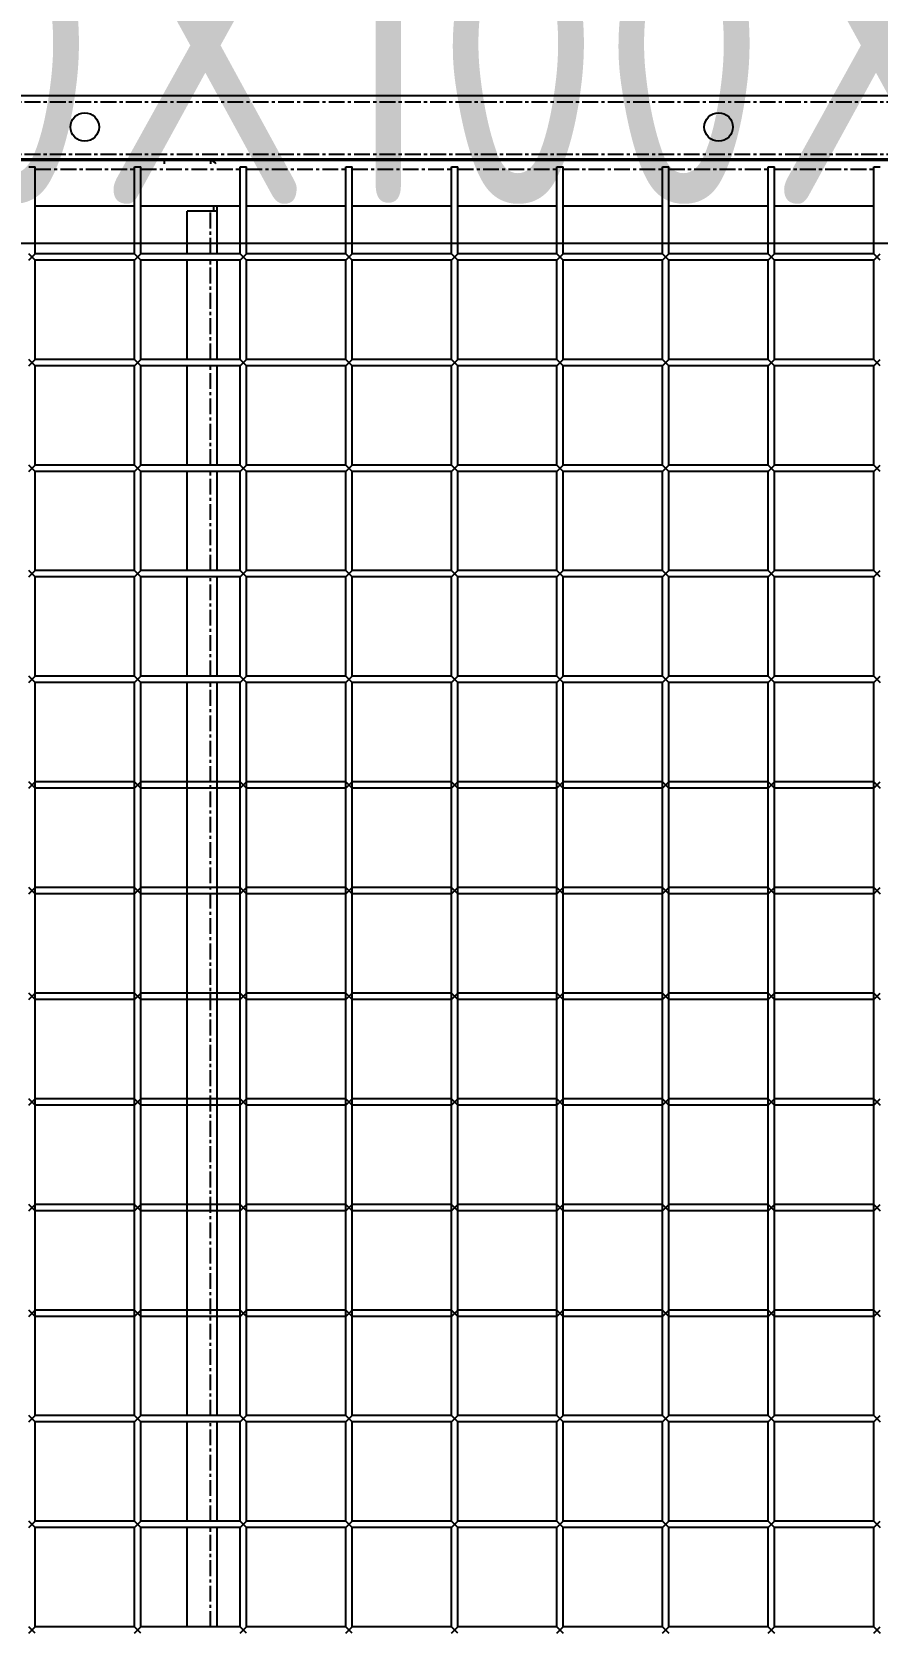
# Model space of a CAD drawing. Header units: millimetres. Extents: x -198529 to 244266, y -64 to 158464.
# Drawn here: x -145203 to -144803, y 108774 to 109530 of the extents above; entities that cross this region are included whole.
import ezdxf

# ---------------------------------------------------------------- set-up
doc = ezdxf.new("R2010")
doc.units = ezdxf.units.MM
doc.linetypes.add('CENTER', pattern=[12, 7.5, -1.5, 1.5, -1.5])
for name, color, linetype in [('0-DCC', 30, 'Continuous'), ('0-DCC-STRUC', 180, 'Continuous'), ('0-DCC-STRUC-T', 4, 'Continuous')]:
    doc.layers.add(name, color=color, linetype=linetype)
doc.styles.add('EDRI-COM', font='tssdeng.shx', dxfattribs={"width": 0.8, "bigfont": 'hztxt.shx'})

# ---------------------------------------------------------------- blocks, each defined once
blk = doc.blocks.new('DCC2850x2600(左)')
at = {"color": 0, "linetype": 'Continuous'}
for p, q in [((47991.5, -71878.48), (50640, -71878.48)), ((50640, -71909.38), (47993, -71909.38)), ((49013.5, -71912.38), (49016.5, -71912.38)), ((49016.5, -71953.48), (49016.5, -71912.38)), ((49063.5, -71953.48), (49063.5, -71912.38)), ((49063.5, -71912.38), (49066.5, -71912.38)), ((49066.5, -71953.48), (49066.5, -71912.38)), ((49077.5, -71909.38), (49077.5, -71910.88)), ((49113.5, -71953.48), (49113.5, -71912.38)), ((49113.5, -71912.38), (49116.5, -71912.38)), ((49116.5, -71953.48), (49116.5, -71912.38)), ((49163.5, -71953.48), (49163.5, -71912.38)), ((49163.5, -71912.38), (49166.5, -71912.38)), ((49166.5, -71953.48), (49166.5, -71912.38)), ((49213.5, -71953.48), (49213.5, -71912.38)), ((49213.5, -71912.38), (49216.5, -71912.38)), ((49216.5, -71953.48), (49216.5, -71912.38)), ((49263.5, -71953.48), (49263.5, -71912.38)), ((49263.5, -71912.38), (49266.5, -71912.38)), ((49266.5, -71953.48), (49266.5, -71912.38)), ((49313.5, -71953.48), (49313.5, -71912.38)), ((49313.5, -71912.38), (49316.5, -71912.38)), ((49316.5, -71953.48), (49316.5, -71912.38)), ((49363.5, -71953.48), (49363.5, -71912.38)), ((49363.5, -71912.38), (49366.5, -71912.38)), ((49366.5, -71953.48), (49366.5, -71912.38)), ((49413.5, -71953.48), (49413.5, -71912.38)), ((49413.5, -71912.38), (49416.5, -71912.38)), ((49063.5, -71930.88), (49016.5, -71930.88)), ((49113.5, -71930.88), (49066.5, -71930.88)), ((49088.5, -71953.48), (49088.5, -71933.38)), ((49102.5, -71933.38), (49088.5, -71933.38)), ((49101, -71930.88), (49101, -71933.38)), ((49102.5, -71930.88), (49102.5, -71953.48)), ((49163.5, -71930.88), (49116.5, -71930.88)), ((49213.5, -71930.88), (49166.5, -71930.88)), ((49263.5, -71930.88), (49216.5, -71930.88)), ((49313.5, -71930.88), (49266.5, -71930.88)), ((49363.5, -71930.88), (49316.5, -71930.88)), ((49413.5, -71930.88), (49366.5, -71930.88)), ((49013.5, -71956.48), (49016.5, -71953.48)), ((49016.5, -71956.48), (49013.5, -71953.48)), ((49063.5, -71953.48), (49016.5, -71953.48)), ((49016.5, -72003.48), (49016.5, -71956.48)), ((49063.5, -71956.48), (49016.5, -71956.48)), ((49063.5, -71956.48), (49066.5, -71953.48)), ((49066.5, -71956.48), (49063.5, -71953.48)), ((49063.5, -72003.48), (49063.5, -71956.48)), ((49113.5, -71953.48), (49066.5, -71953.48)), ((49066.5, -72003.48), (49066.5, -71956.48)), ((49113.5, -71956.48), (49066.5, -71956.48)), ((49088.5, -72003.48), (49088.5, -71956.48)), ((49102.5, -71956.48), (49102.5, -72003.48)), ((49113.5, -71956.48), (49116.5, -71953.48)), ((49116.5, -71956.48), (49113.5, -71953.48)), ((49113.5, -72003.48), (49113.5, -71956.48)), ((49163.5, -71953.48), (49116.5, -71953.48)), ((49116.5, -72003.48), (49116.5, -71956.48)), ((49163.5, -71956.48), (49116.5, -71956.48)), ((49163.5, -71956.48), (49166.5, -71953.48)), ((49166.5, -71956.48), (49163.5, -71953.48)), ((49163.5, -72003.48), (49163.5, -71956.48)), ((49213.5, -71953.48), (49166.5, -71953.48)), ((49166.5, -72003.48), (49166.5, -71956.48)), ((49213.5, -71956.48), (49166.5, -71956.48)), ((49213.5, -71956.48), (49216.5, -71953.48)), ((49216.5, -71956.48), (49213.5, -71953.48)), ((49213.5, -72003.48), (49213.5, -71956.48)), ((49263.5, -71953.48), (49216.5, -71953.48)), ((49216.5, -72003.48), (49216.5, -71956.48)), ((49263.5, -71956.48), (49216.5, -71956.48)), ((49263.5, -71956.48), (49266.5, -71953.48)), ((49266.5, -71956.48), (49263.5, -71953.48)), ((49263.5, -72003.48), (49263.5, -71956.48)), ((49313.5, -71953.48), (49266.5, -71953.48)), ((49266.5, -72003.48), (49266.5, -71956.48)), ((49313.5, -71956.48), (49266.5, -71956.48)), ((49313.5, -71956.48), (49316.5, -71953.48)), ((49316.5, -71956.48), (49313.5, -71953.48)), ((49313.5, -72003.48), (49313.5, -71956.48)), ((49363.5, -71953.48), (49316.5, -71953.48)), ((49316.5, -72003.48), (49316.5, -71956.48)), ((49363.5, -71956.48), (49316.5, -71956.48)), ((49363.5, -71956.48), (49366.5, -71953.48)), ((49366.5, -71956.48), (49363.5, -71953.48)), ((49363.5, -72003.48), (49363.5, -71956.48)), ((49413.5, -71953.48), (49366.5, -71953.48)), ((49366.5, -72003.48), (49366.5, -71956.48)), ((49413.5, -71956.48), (49366.5, -71956.48)), ((49413.5, -71956.48), (49416.5, -71953.48)), ((49416.5, -71956.48), (49413.5, -71953.48)), ((49413.5, -72003.48), (49413.5, -71956.48)), ((49013.5, -72006.48), (49016.5, -72003.48)), ((49016.5, -72006.48), (49013.5, -72003.48)), ((49063.5, -72003.48), (49016.5, -72003.48)), ((49063.5, -72006.48), (49066.5, -72003.48)), ((49066.5, -72006.48), (49063.5, -72003.48)), ((49113.5, -72003.48), (49066.5, -72003.48)), ((49113.5, -72006.48), (49116.5, -72003.48)), ((49116.5, -72006.48), (49113.5, -72003.48)), ((49163.5, -72003.48), (49116.5, -72003.48)), ((49163.5, -72006.48), (49166.5, -72003.48)), ((49166.5, -72006.48), (49163.5, -72003.48)), ((49213.5, -72003.48), (49166.5, -72003.48)), ((49213.5, -72006.48), (49216.5, -72003.48)), ((49216.5, -72006.48), (49213.5, -72003.48)), ((49263.5, -72003.48), (49216.5, -72003.48)), ((49263.5, -72006.48), (49266.5, -72003.48)), ((49266.5, -72006.48), (49263.5, -72003.48)), ((49313.5, -72003.48), (49266.5, -72003.48)), ((49313.5, -72006.48), (49316.5, -72003.48)), ((49316.5, -72006.48), (49313.5, -72003.48)), ((49363.5, -72003.48), (49316.5, -72003.48)), ((49363.5, -72006.48), (49366.5, -72003.48)), ((49366.5, -72006.48), (49363.5, -72003.48)), ((49413.5, -72003.48), (49366.5, -72003.48)), ((49413.5, -72006.48), (49416.5, -72003.48)), ((49416.5, -72006.48), (49413.5, -72003.48)), ((49016.5, -72053.48), (49016.5, -72006.48)), ((49063.5, -72006.48), (49016.5, -72006.48)), ((49063.5, -72053.48), (49063.5, -72006.48)), ((49066.5, -72053.48), (49066.5, -72006.48)), ((49113.5, -72006.48), (49066.5, -72006.48)), ((49088.5, -72053.48), (49088.5, -72006.48)), ((49102.5, -72006.48), (49102.5, -72053.48)), ((49113.5, -72053.48), (49113.5, -72006.48)), ((49116.5, -72053.48), (49116.5, -72006.48)), ((49163.5, -72006.48), (49116.5, -72006.48)), ((49163.5, -72053.48), (49163.5, -72006.48)), ((49166.5, -72053.48), (49166.5, -72006.48)), ((49213.5, -72006.48), (49166.5, -72006.48)), ((49213.5, -72053.48), (49213.5, -72006.48)), ((49216.5, -72053.48), (49216.5, -72006.48)), ((49263.5, -72006.48), (49216.5, -72006.48)), ((49263.5, -72053.48), (49263.5, -72006.48)), ((49266.5, -72053.48), (49266.5, -72006.48)), ((49313.5, -72006.48), (49266.5, -72006.48)), ((49313.5, -72053.48), (49313.5, -72006.48)), ((49316.5, -72053.48), (49316.5, -72006.48)), ((49363.5, -72006.48), (49316.5, -72006.48)), ((49363.5, -72053.48), (49363.5, -72006.48)), ((49366.5, -72053.48), (49366.5, -72006.48)), ((49413.5, -72006.48), (49366.5, -72006.48)), ((49413.5, -72053.48), (49413.5, -72006.48)), ((49013.5, -72056.48), (49016.5, -72053.48)), ((49016.5, -72056.48), (49013.5, -72053.48)), ((49063.5, -72053.48), (49016.5, -72053.48)), ((49016.5, -72103.48), (49016.5, -72056.48)), ((49063.5, -72056.48), (49016.5, -72056.48)), ((49063.5, -72056.48), (49066.5, -72053.48)), ((49066.5, -72056.48), (49063.5, -72053.48)), ((49063.5, -72103.48), (49063.5, -72056.48)), ((49113.5, -72053.48), (49066.5, -72053.48)), ((49066.5, -72103.48), (49066.5, -72056.48)), ((49113.5, -72056.48), (49066.5, -72056.48)), ((49088.5, -72103.48), (49088.5, -72056.48)), ((49102.5, -72056.48), (49102.5, -72103.48)), ((49113.5, -72056.48), (49116.5, -72053.48)), ((49116.5, -72056.48), (49113.5, -72053.48)), ((49113.5, -72103.48), (49113.5, -72056.48)), ((49163.5, -72053.48), (49116.5, -72053.48)), ((49116.5, -72103.48), (49116.5, -72056.48)), ((49163.5, -72056.48), (49116.5, -72056.48)), ((49163.5, -72056.48), (49166.5, -72053.48)), ((49166.5, -72056.48), (49163.5, -72053.48)), ((49163.5, -72103.48), (49163.5, -72056.48)), ((49213.5, -72053.48), (49166.5, -72053.48)), ((49166.5, -72103.48), (49166.5, -72056.48)), ((49213.5, -72056.48), (49166.5, -72056.48)), ((49213.5, -72056.48), (49216.5, -72053.48)), ((49216.5, -72056.48), (49213.5, -72053.48)), ((49213.5, -72103.48), (49213.5, -72056.48)), ((49263.5, -72053.48), (49216.5, -72053.48)), ((49216.5, -72103.48), (49216.5, -72056.48)), ((49263.5, -72056.48), (49216.5, -72056.48)), ((49263.5, -72056.48), (49266.5, -72053.48)), ((49266.5, -72056.48), (49263.5, -72053.48)), ((49263.5, -72103.48), (49263.5, -72056.48)), ((49313.5, -72053.48), (49266.5, -72053.48)), ((49266.5, -72103.48), (49266.5, -72056.48)), ((49313.5, -72056.48), (49266.5, -72056.48)), ((49313.5, -72056.48), (49316.5, -72053.48)), ((49316.5, -72056.48), (49313.5, -72053.48)), ((49313.5, -72103.48), (49313.5, -72056.48)), ((49363.5, -72053.48), (49316.5, -72053.48)), ((49316.5, -72103.48), (49316.5, -72056.48)), ((49363.5, -72056.48), (49316.5, -72056.48)), ((49363.5, -72056.48), (49366.5, -72053.48)), ((49366.5, -72056.48), (49363.5, -72053.48)), ((49363.5, -72103.48), (49363.5, -72056.48)), ((49413.5, -72053.48), (49366.5, -72053.48)), ((49366.5, -72103.48), (49366.5, -72056.48)), ((49413.5, -72056.48), (49366.5, -72056.48)), ((49413.5, -72056.48), (49416.5, -72053.48)), ((49416.5, -72056.48), (49413.5, -72053.48)), ((49413.5, -72103.48), (49413.5, -72056.48)), ((49013.5, -72106.48), (49016.5, -72103.48)), ((49016.5, -72106.48), (49013.5, -72103.48)), ((49063.5, -72103.48), (49016.5, -72103.48)), ((49016.5, -72153.48), (49016.5, -72106.48)), ((49063.5, -72106.48), (49016.5, -72106.48)), ((49063.5, -72106.48), (49066.5, -72103.48)), ((49066.5, -72106.48), (49063.5, -72103.48)), ((49063.5, -72153.48), (49063.5, -72106.48)), ((49113.5, -72103.48), (49066.5, -72103.48)), ((49066.5, -72153.48), (49066.5, -72106.48)), ((49113.5, -72106.48), (49066.5, -72106.48)), ((49088.5, -72153.48), (49088.5, -72106.48)), ((49102.5, -72106.48), (49102.5, -72153.48)), ((49113.5, -72106.48), (49116.5, -72103.48)), ((49116.5, -72106.48), (49113.5, -72103.48)), ((49113.5, -72153.48), (49113.5, -72106.48)), ((49163.5, -72103.48), (49116.5, -72103.48)), ((49116.5, -72153.48), (49116.5, -72106.48)), ((49163.5, -72106.48), (49116.5, -72106.48)), ((49163.5, -72106.48), (49166.5, -72103.48)), ((49166.5, -72106.48), (49163.5, -72103.48)), ((49163.5, -72153.48), (49163.5, -72106.48)), ((49213.5, -72103.48), (49166.5, -72103.48)), ((49166.5, -72153.48), (49166.5, -72106.48)), ((49213.5, -72106.48), (49166.5, -72106.48)), ((49213.5, -72106.48), (49216.5, -72103.48)), ((49216.5, -72106.48), (49213.5, -72103.48)), ((49213.5, -72153.48), (49213.5, -72106.48)), ((49263.5, -72103.48), (49216.5, -72103.48)), ((49216.5, -72153.48), (49216.5, -72106.48)), ((49263.5, -72106.48), (49216.5, -72106.48)), ((49263.5, -72106.48), (49266.5, -72103.48)), ((49266.5, -72106.48), (49263.5, -72103.48)), ((49263.5, -72153.48), (49263.5, -72106.48)), ((49313.5, -72103.48), (49266.5, -72103.48)), ((49266.5, -72153.48), (49266.5, -72106.48)), ((49313.5, -72106.48), (49266.5, -72106.48)), ((49313.5, -72106.48), (49316.5, -72103.48)), ((49316.5, -72106.48), (49313.5, -72103.48)), ((49313.5, -72153.48), (49313.5, -72106.48)), ((49363.5, -72103.48), (49316.5, -72103.48)), ((49316.5, -72153.48), (49316.5, -72106.48)), ((49363.5, -72106.48), (49316.5, -72106.48)), ((49363.5, -72106.48), (49366.5, -72103.48)), ((49366.5, -72106.48), (49363.5, -72103.48)), ((49363.5, -72153.48), (49363.5, -72106.48)), ((49413.5, -72103.48), (49366.5, -72103.48)), ((49366.5, -72153.48), (49366.5, -72106.48)), ((49413.5, -72106.48), (49366.5, -72106.48)), ((49413.5, -72106.48), (49416.5, -72103.48)), ((49416.5, -72106.48), (49413.5, -72103.48)), ((49413.5, -72153.48), (49413.5, -72106.48)), ((49013.5, -72156.48), (49016.5, -72153.48)), ((49016.5, -72156.48), (49013.5, -72153.48)), ((49063.5, -72153.48), (49016.5, -72153.48)), ((49063.5, -72156.48), (49066.5, -72153.48)), ((49066.5, -72156.48), (49063.5, -72153.48)), ((49113.5, -72153.48), (49066.5, -72153.48)), ((49113.5, -72156.48), (49116.5, -72153.48)), ((49116.5, -72156.48), (49113.5, -72153.48)), ((49163.5, -72153.48), (49116.5, -72153.48)), ((49163.5, -72156.48), (49166.5, -72153.48)), ((49166.5, -72156.48), (49163.5, -72153.48)), ((49213.5, -72153.48), (49166.5, -72153.48)), ((49213.5, -72156.48), (49216.5, -72153.48)), ((49216.5, -72156.48), (49213.5, -72153.48)), ((49263.5, -72153.48), (49216.5, -72153.48)), ((49263.5, -72156.48), (49266.5, -72153.48)), ((49266.5, -72156.48), (49263.5, -72153.48)), ((49313.5, -72153.48), (49266.5, -72153.48)), ((49313.5, -72156.48), (49316.5, -72153.48)), ((49316.5, -72156.48), (49313.5, -72153.48)), ((49363.5, -72153.48), (49316.5, -72153.48)), ((49363.5, -72156.48), (49366.5, -72153.48)), ((49366.5, -72156.48), (49363.5, -72153.48)), ((49413.5, -72153.48), (49366.5, -72153.48)), ((49413.5, -72156.48), (49416.5, -72153.48)), ((49413.5, -72153.48), (49416.5, -72156.48)), ((49016.5, -72503.48), (49016.5, -72156.48)), ((49063.5, -72156.48), (49016.5, -72156.48)), ((49063.5, -72503.48), (49063.5, -72156.48)), ((49066.5, -72503.48), (49066.5, -72156.48)), ((49113.5, -72156.48), (49066.5, -72156.48)), ((49088.5, -72503.48), (49088.5, -72156.48)), ((49102.5, -72156.48), (49102.5, -72503.48)), ((49113.5, -72503.48), (49113.5, -72156.48)), ((49116.5, -72503.48), (49116.5, -72156.48)), ((49163.5, -72156.48), (49116.5, -72156.48)), ((49163.5, -72503.48), (49163.5, -72156.48)), ((49166.5, -72503.48), (49166.5, -72156.48)), ((49213.5, -72156.48), (49166.5, -72156.48)), ((49213.5, -72503.48), (49213.5, -72156.48)), ((49216.5, -72503.48), (49216.5, -72156.48)), ((49263.5, -72156.48), (49216.5, -72156.48)), ((49263.5, -72503.48), (49263.5, -72156.48)), ((49266.5, -72503.48), (49266.5, -72156.48)), ((49313.5, -72156.48), (49266.5, -72156.48)), ((49313.5, -72503.48), (49313.5, -72156.48)), ((49316.5, -72503.48), (49316.5, -72156.48)), ((49363.5, -72156.48), (49316.5, -72156.48)), ((49363.5, -72503.48), (49363.5, -72156.48)), ((49366.5, -72503.48), (49366.5, -72156.48)), ((49413.5, -72156.48), (49366.5, -72156.48)), ((49413.5, -72503.48), (49413.5, -72156.48)), ((49013.5, -72206.48), (49016.5, -72203.48)), ((49016.5, -72206.48), (49013.5, -72203.48)), ((49063.5, -72203.48), (49016.5, -72203.48)), ((49063.5, -72206.48), (49016.5, -72206.48)), ((49063.5, -72206.48), (49066.5, -72203.48)), ((49066.5, -72206.48), (49063.5, -72203.48)), ((49113.5, -72203.48), (49066.5, -72203.48)), ((49113.5, -72206.48), (49066.5, -72206.48)), ((49113.5, -72206.48), (49116.5, -72203.48)), ((49116.5, -72206.48), (49113.5, -72203.48)), ((49163.5, -72203.48), (49116.5, -72203.48)), ((49163.5, -72206.48), (49116.5, -72206.48)), ((49163.5, -72206.48), (49166.5, -72203.48)), ((49166.5, -72206.48), (49163.5, -72203.48)), ((49213.5, -72203.48), (49166.5, -72203.48)), ((49213.5, -72206.48), (49166.5, -72206.48)), ((49213.5, -72206.48), (49216.5, -72203.48)), ((49216.5, -72206.48), (49213.5, -72203.48)), ((49263.5, -72203.48), (49216.5, -72203.48)), ((49263.5, -72206.48), (49216.5, -72206.48)), ((49263.5, -72206.48), (49266.5, -72203.48)), ((49266.5, -72206.48), (49263.5, -72203.48)), ((49313.5, -72203.48), (49266.5, -72203.48)), ((49313.5, -72206.48), (49266.5, -72206.48)), ((49313.5, -72206.48), (49316.5, -72203.48)), ((49316.5, -72206.48), (49313.5, -72203.48)), ((49363.5, -72203.48), (49316.5, -72203.48)), ((49363.5, -72206.48), (49316.5, -72206.48)), ((49363.5, -72206.48), (49366.5, -72203.48)), ((49363.5, -72203.48), (49366.5, -72206.48)), ((49413.5, -72203.48), (49366.5, -72203.48)), ((49413.5, -72206.48), (49366.5, -72206.48)), ((49413.5, -72206.48), (49416.5, -72203.48)), ((49413.5, -72203.48), (49416.5, -72206.48)), ((49013.5, -72256.48), (49016.5, -72253.48)), ((49016.5, -72256.48), (49013.5, -72253.48)), ((49063.5, -72253.48), (49016.5, -72253.48)), ((49063.5, -72256.48), (49016.5, -72256.48)), ((49063.5, -72256.48), (49066.5, -72253.48)), ((49066.5, -72256.48), (49063.5, -72253.48)), ((49113.5, -72253.48), (49066.5, -72253.48)), ((49113.5, -72256.48), (49066.5, -72256.48)), ((49113.5, -72256.48), (49116.5, -72253.48)), ((49116.5, -72256.48), (49113.5, -72253.48)), ((49163.5, -72253.48), (49116.5, -72253.48)), ((49163.5, -72256.48), (49116.5, -72256.48)), ((49163.5, -72256.48), (49166.5, -72253.48)), ((49166.5, -72256.48), (49163.5, -72253.48)), ((49213.5, -72253.48), (49166.5, -72253.48)), ((49213.5, -72256.48), (49166.5, -72256.48)), ((49213.5, -72256.48), (49216.5, -72253.48)), ((49216.5, -72256.48), (49213.5, -72253.48)), ((49263.5, -72253.48), (49216.5, -72253.48)), ((49263.5, -72256.48), (49216.5, -72256.48)), ((49263.5, -72256.48), (49266.5, -72253.48)), ((49266.5, -72256.48), (49263.5, -72253.48)), ((49313.5, -72253.48), (49266.5, -72253.48)), ((49313.5, -72256.48), (49266.5, -72256.48)), ((49313.5, -72256.48), (49316.5, -72253.48)), ((49316.5, -72256.48), (49313.5, -72253.48)), ((49363.5, -72253.48), (49316.5, -72253.48)), ((49363.5, -72256.48), (49316.5, -72256.48)), ((49363.5, -72256.48), (49366.5, -72253.48)), ((49363.5, -72253.48), (49366.5, -72256.48)), ((49413.5, -72253.48), (49366.5, -72253.48)), ((49413.5, -72256.48), (49366.5, -72256.48)), ((49413.5, -72256.48), (49416.5, -72253.48)), ((49413.5, -72253.48), (49416.5, -72256.48)), ((49013.5, -72306.48), (49016.5, -72303.48)), ((49016.5, -72306.48), (49013.5, -72303.48)), ((49063.5, -72303.48), (49016.5, -72303.48)), ((49063.5, -72306.48), (49066.5, -72303.48)), ((49066.5, -72306.48), (49063.5, -72303.48)), ((49113.5, -72303.48), (49066.5, -72303.48)), ((49113.5, -72306.48), (49116.5, -72303.48)), ((49116.5, -72306.48), (49113.5, -72303.48)), ((49163.5, -72303.48), (49116.5, -72303.48)), ((49163.5, -72306.48), (49166.5, -72303.48)), ((49166.5, -72306.48), (49163.5, -72303.48)), ((49213.5, -72303.48), (49166.5, -72303.48)), ((49213.5, -72306.48), (49216.5, -72303.48)), ((49216.5, -72306.48), (49213.5, -72303.48)), ((49263.5, -72303.48), (49216.5, -72303.48)), ((49263.5, -72306.48), (49266.5, -72303.48)), ((49266.5, -72306.48), (49263.5, -72303.48)), ((49313.5, -72303.48), (49266.5, -72303.48)), ((49313.5, -72306.48), (49316.5, -72303.48)), ((49316.5, -72306.48), (49313.5, -72303.48)), ((49363.5, -72303.48), (49316.5, -72303.48)), ((49363.5, -72306.48), (49366.5, -72303.48)), ((49363.5, -72303.48), (49366.5, -72306.48)), ((49413.5, -72303.48), (49366.5, -72303.48)), ((49413.5, -72306.48), (49416.5, -72303.48)), ((49413.5, -72303.48), (49416.5, -72306.48)), ((49063.5, -72306.48), (49016.5, -72306.48)), ((49113.5, -72306.48), (49066.5, -72306.48)), ((49163.5, -72306.48), (49116.5, -72306.48)), ((49213.5, -72306.48), (49166.5, -72306.48)), ((49263.5, -72306.48), (49216.5, -72306.48)), ((49313.5, -72306.48), (49266.5, -72306.48)), ((49363.5, -72306.48), (49316.5, -72306.48)), ((49413.5, -72306.48), (49366.5, -72306.48)), ((49013.5, -72356.48), (49016.5, -72353.48)), ((49016.5, -72356.48), (49013.5, -72353.48)), ((49063.5, -72353.48), (49016.5, -72353.48)), ((49063.5, -72356.48), (49016.5, -72356.48)), ((49063.5, -72356.48), (49066.5, -72353.48)), ((49066.5, -72356.48), (49063.5, -72353.48)), ((49113.5, -72353.48), (49066.5, -72353.48)), ((49113.5, -72356.48), (49066.5, -72356.48)), ((49113.5, -72356.48), (49116.5, -72353.48)), ((49116.5, -72356.48), (49113.5, -72353.48)), ((49163.5, -72353.48), (49116.5, -72353.48)), ((49163.5, -72356.48), (49116.5, -72356.48)), ((49163.5, -72356.48), (49166.5, -72353.48)), ((49166.5, -72356.48), (49163.5, -72353.48)), ((49213.5, -72353.48), (49166.5, -72353.48)), ((49213.5, -72356.48), (49166.5, -72356.48)), ((49213.5, -72356.48), (49216.5, -72353.48)), ((49216.5, -72356.48), (49213.5, -72353.48)), ((49263.5, -72353.48), (49216.5, -72353.48)), ((49263.5, -72356.48), (49216.5, -72356.48)), ((49263.5, -72356.48), (49266.5, -72353.48)), ((49266.5, -72356.48), (49263.5, -72353.48)), ((49313.5, -72353.48), (49266.5, -72353.48)), ((49313.5, -72356.48), (49266.5, -72356.48)), ((49313.5, -72356.48), (49316.5, -72353.48)), ((49316.5, -72356.48), (49313.5, -72353.48)), ((49363.5, -72353.48), (49316.5, -72353.48)), ((49363.5, -72356.48), (49316.5, -72356.48)), ((49363.5, -72356.48), (49366.5, -72353.48)), ((49363.5, -72353.48), (49366.5, -72356.48)), ((49413.5, -72353.48), (49366.5, -72353.48)), ((49413.5, -72356.48), (49366.5, -72356.48)), ((49413.5, -72356.48), (49416.5, -72353.48)), ((49413.5, -72353.48), (49416.5, -72356.48)), ((49013.5, -72406.48), (49016.5, -72403.48)), ((49016.5, -72406.48), (49013.5, -72403.48)), ((49063.5, -72403.48), (49016.5, -72403.48)), ((49063.5, -72406.48), (49066.5, -72403.48)), ((49066.5, -72406.48), (49063.5, -72403.48)), ((49113.5, -72403.48), (49066.5, -72403.48)), ((49113.5, -72406.48), (49116.5, -72403.48)), ((49116.5, -72406.48), (49113.5, -72403.48)), ((49163.5, -72403.48), (49116.5, -72403.48)), ((49163.5, -72406.48), (49166.5, -72403.48)), ((49166.5, -72406.48), (49163.5, -72403.48)), ((49213.5, -72403.48), (49166.5, -72403.48)), ((49213.5, -72406.48), (49216.5, -72403.48)), ((49216.5, -72406.48), (49213.5, -72403.48)), ((49263.5, -72403.48), (49216.5, -72403.48)), ((49263.5, -72406.48), (49266.5, -72403.48)), ((49266.5, -72406.48), (49263.5, -72403.48)), ((49313.5, -72403.48), (49266.5, -72403.48)), ((49313.5, -72406.48), (49316.5, -72403.48)), ((49316.5, -72406.48), (49313.5, -72403.48)), ((49363.5, -72403.48), (49316.5, -72403.48)), ((49363.5, -72406.48), (49366.5, -72403.48)), ((49363.5, -72403.48), (49366.5, -72406.48)), ((49413.5, -72403.48), (49366.5, -72403.48)), ((49413.5, -72406.48), (49416.5, -72403.48)), ((49413.5, -72403.48), (49416.5, -72406.48)), ((49063.5, -72406.48), (49016.5, -72406.48)), ((49113.5, -72406.48), (49066.5, -72406.48)), ((49163.5, -72406.48), (49116.5, -72406.48)), ((49213.5, -72406.48), (49166.5, -72406.48)), ((49263.5, -72406.48), (49216.5, -72406.48)), ((49313.5, -72406.48), (49266.5, -72406.48)), ((49363.5, -72406.48), (49316.5, -72406.48)), ((49413.5, -72406.48), (49366.5, -72406.48)), ((49013.5, -72456.48), (49016.5, -72453.48)), ((49016.5, -72456.48), (49013.5, -72453.48)), ((49063.5, -72453.48), (49016.5, -72453.48)), ((49063.5, -72456.48), (49016.5, -72456.48)), ((49063.5, -72456.48), (49066.5, -72453.48)), ((49066.5, -72456.48), (49063.5, -72453.48)), ((49113.5, -72453.48), (49066.5, -72453.48)), ((49113.5, -72456.48), (49066.5, -72456.48)), ((49113.5, -72456.48), (49116.5, -72453.48)), ((49116.5, -72456.48), (49113.5, -72453.48)), ((49163.5, -72453.48), (49116.5, -72453.48)), ((49163.5, -72456.48), (49116.5, -72456.48)), ((49163.5, -72456.48), (49166.5, -72453.48)), ((49166.5, -72456.48), (49163.5, -72453.48)), ((49213.5, -72453.48), (49166.5, -72453.48)), ((49213.5, -72456.48), (49166.5, -72456.48)), ((49213.5, -72456.48), (49216.5, -72453.48)), ((49216.5, -72456.48), (49213.5, -72453.48)), ((49263.5, -72453.48), (49216.5, -72453.48)), ((49263.5, -72456.48), (49216.5, -72456.48)), ((49263.5, -72456.48), (49266.5, -72453.48)), ((49266.5, -72456.48), (49263.5, -72453.48)), ((49313.5, -72453.48), (49266.5, -72453.48)), ((49313.5, -72456.48), (49266.5, -72456.48)), ((49313.5, -72456.48), (49316.5, -72453.48)), ((49316.5, -72456.48), (49313.5, -72453.48)), ((49363.5, -72453.48), (49316.5, -72453.48)), ((49363.5, -72456.48), (49316.5, -72456.48)), ((49363.5, -72456.48), (49366.5, -72453.48)), ((49363.5, -72453.48), (49366.5, -72456.48)), ((49413.5, -72453.48), (49366.5, -72453.48)), ((49413.5, -72456.48), (49366.5, -72456.48)), ((49413.5, -72456.48), (49416.5, -72453.48)), ((49413.5, -72453.48), (49416.5, -72456.48)), ((49013.5, -72506.48), (49016.5, -72503.48)), ((49016.5, -72506.48), (49013.5, -72503.48)), ((49063.5, -72503.48), (49016.5, -72503.48)), ((49016.5, -72553.48), (49016.5, -72506.48)), ((49063.5, -72506.48), (49016.5, -72506.48)), ((49063.5, -72506.48), (49066.5, -72503.48)), ((49066.5, -72506.48), (49063.5, -72503.48)), ((49063.5, -72553.48), (49063.5, -72506.48)), ((49113.5, -72503.48), (49066.5, -72503.48)), ((49066.5, -72553.48), (49066.5, -72506.48)), ((49113.5, -72506.48), (49066.5, -72506.48)), ((49088.5, -72553.48), (49088.5, -72506.48)), ((49102.5, -72506.48), (49102.5, -72553.48)), ((49113.5, -72506.48), (49116.5, -72503.48)), ((49116.5, -72506.48), (49113.5, -72503.48)), ((49113.5, -72553.48), (49113.5, -72506.48)), ((49163.5, -72503.48), (49116.5, -72503.48)), ((49116.5, -72553.48), (49116.5, -72506.48)), ((49163.5, -72506.48), (49116.5, -72506.48)), ((49163.5, -72506.48), (49166.5, -72503.48)), ((49166.5, -72506.48), (49163.5, -72503.48)), ((49163.5, -72553.48), (49163.5, -72506.48)), ((49213.5, -72503.48), (49166.5, -72503.48)), ((49166.5, -72553.48), (49166.5, -72506.48)), ((49213.5, -72506.48), (49166.5, -72506.48)), ((49213.5, -72506.48), (49216.5, -72503.48)), ((49216.5, -72506.48), (49213.5, -72503.48)), ((49213.5, -72553.48), (49213.5, -72506.48)), ((49263.5, -72503.48), (49216.5, -72503.48)), ((49216.5, -72553.48), (49216.5, -72506.48)), ((49263.5, -72506.48), (49216.5, -72506.48)), ((49263.5, -72506.48), (49266.5, -72503.48)), ((49266.5, -72506.48), (49263.5, -72503.48)), ((49263.5, -72553.48), (49263.5, -72506.48)), ((49313.5, -72503.48), (49266.5, -72503.48)), ((49266.5, -72553.48), (49266.5, -72506.48)), ((49313.5, -72506.48), (49266.5, -72506.48)), ((49313.5, -72506.48), (49316.5, -72503.48)), ((49316.5, -72506.48), (49313.5, -72503.48)), ((49313.5, -72553.48), (49313.5, -72506.48)), ((49363.5, -72503.48), (49316.5, -72503.48)), ((49316.5, -72553.48), (49316.5, -72506.48)), ((49363.5, -72506.48), (49316.5, -72506.48)), ((49363.5, -72506.48), (49366.5, -72503.48)), ((49363.5, -72503.48), (49366.5, -72506.48)), ((49363.5, -72553.48), (49363.5, -72506.48)), ((49413.5, -72503.48), (49366.5, -72503.48)), ((49366.5, -72553.48), (49366.5, -72506.48)), ((49413.5, -72506.48), (49366.5, -72506.48)), ((49413.5, -72506.48), (49416.5, -72503.48)), ((49413.5, -72503.48), (49416.5, -72506.48)), ((49413.5, -72553.48), (49413.5, -72506.48)), ((49013.5, -72556.48), (49016.5, -72553.48)), ((49016.5, -72556.48), (49013.5, -72553.48)), ((49063.5, -72553.48), (49016.5, -72553.48)), ((49063.5, -72556.48), (49066.5, -72553.48)), ((49066.5, -72556.48), (49063.5, -72553.48)), ((49113.5, -72553.48), (49066.5, -72553.48)), ((49113.5, -72556.48), (49116.5, -72553.48)), ((49116.5, -72556.48), (49113.5, -72553.48)), ((49163.5, -72553.48), (49116.5, -72553.48)), ((49163.5, -72556.48), (49166.5, -72553.48)), ((49166.5, -72556.48), (49163.5, -72553.48)), ((49213.5, -72553.48), (49166.5, -72553.48)), ((49213.5, -72556.48), (49216.5, -72553.48)), ((49216.5, -72556.48), (49213.5, -72553.48)), ((49263.5, -72553.48), (49216.5, -72553.48)), ((49263.5, -72556.48), (49266.5, -72553.48)), ((49266.5, -72556.48), (49263.5, -72553.48)), ((49313.5, -72553.48), (49266.5, -72553.48)), ((49313.5, -72556.48), (49316.5, -72553.48)), ((49313.5, -72553.48), (49316.5, -72556.48)), ((49363.5, -72553.48), (49316.5, -72553.48)), ((49363.5, -72556.48), (49366.5, -72553.48)), ((49363.5, -72553.48), (49366.5, -72556.48)), ((49413.5, -72553.48), (49366.5, -72553.48)), ((49413.5, -72556.48), (49416.5, -72553.48)), ((49413.5, -72553.48), (49416.5, -72556.48)), ((49016.5, -72603.48), (49016.5, -72556.48)), ((49063.5, -72556.48), (49016.5, -72556.48)), ((49063.5, -72603.48), (49063.5, -72556.48)), ((49066.5, -72603.48), (49066.5, -72556.48)), ((49113.5, -72556.48), (49066.5, -72556.48)), ((49088.5, -72603.48), (49088.5, -72556.48)), ((49102.5, -72556.48), (49102.5, -72603.48)), ((49113.5, -72603.48), (49113.5, -72556.48)), ((49116.5, -72603.48), (49116.5, -72556.48)), ((49163.5, -72556.48), (49116.5, -72556.48)), ((49163.5, -72603.48), (49163.5, -72556.48)), ((49166.5, -72603.48), (49166.5, -72556.48)), ((49213.5, -72556.48), (49166.5, -72556.48)), ((49213.5, -72603.48), (49213.5, -72556.48)), ((49216.5, -72603.48), (49216.5, -72556.48)), ((49263.5, -72556.48), (49216.5, -72556.48)), ((49263.5, -72603.48), (49263.5, -72556.48)), ((49266.5, -72603.48), (49266.5, -72556.48)), ((49313.5, -72556.48), (49266.5, -72556.48)), ((49313.5, -72603.48), (49313.5, -72556.48)), ((49316.5, -72603.48), (49316.5, -72556.48)), ((49363.5, -72556.48), (49316.5, -72556.48)), ((49363.5, -72603.48), (49363.5, -72556.48)), ((49366.5, -72603.48), (49366.5, -72556.48)), ((49413.5, -72556.48), (49366.5, -72556.48)), ((49413.5, -72603.48), (49413.5, -72556.48)), ((49013.5, -72606.48), (49016.5, -72603.48)), ((49016.5, -72606.48), (49013.5, -72603.48)), ((49063.5, -72603.48), (49016.5, -72603.48)), ((49063.5, -72606.48), (49066.5, -72603.48)), ((49066.5, -72606.48), (49063.5, -72603.48)), ((49113.5, -72603.48), (49066.5, -72603.48)), ((49113.5, -72606.48), (49116.5, -72603.48)), ((49116.5, -72606.48), (49113.5, -72603.48)), ((49163.5, -72603.48), (49116.5, -72603.48)), ((49163.5, -72606.48), (49166.5, -72603.48)), ((49166.5, -72606.48), (49163.5, -72603.48)), ((49213.5, -72603.48), (49166.5, -72603.48)), ((49213.5, -72606.48), (49216.5, -72603.48)), ((49216.5, -72606.48), (49213.5, -72603.48)), ((49263.5, -72603.48), (49216.5, -72603.48)), ((49263.5, -72606.48), (49266.5, -72603.48)), ((49263.5, -72603.48), (49266.5, -72606.48)), ((49313.5, -72603.48), (49266.5, -72603.48)), ((49313.5, -72606.48), (49316.5, -72603.48)), ((49313.5, -72603.48), (49316.5, -72606.48)), ((49363.5, -72603.48), (49316.5, -72603.48)), ((49363.5, -72606.48), (49366.5, -72603.48)), ((49363.5, -72603.48), (49366.5, -72606.48)), ((49413.5, -72603.48), (49366.5, -72603.48)), ((49413.5, -72606.48), (49416.5, -72603.48)), ((49413.5, -72603.48), (49416.5, -72606.48))]:
    blk.add_line(p, q, dxfattribs=at)
at = {"color": 0, "linetype": 'CENTER'}
for p, q in [((47991.5, -71881.48), (50640, -71881.48)), ((47991.5, -71906.38), (50640, -71906.38)), ((49099.5, -71909.38), (49099.5, -71910.88)), ((49016.5, -71913.38), (49063.5, -71913.38)), ((49066.5, -71913.38), (49113.5, -71913.38)), ((49116.5, -71913.38), (49163.5, -71913.38)), ((49166.5, -71913.38), (49213.5, -71913.38)), ((49216.5, -71913.38), (49263.5, -71913.38)), ((49266.5, -71913.38), (49313.5, -71913.38)), ((49316.5, -71913.38), (49363.5, -71913.38)), ((49366.5, -71913.38), (49413.5, -71913.38)), ((49099.5, -71953.48), (49099.5, -71933.38)), ((49099.5, -72003.48), (49099.5, -71956.48)), ((49099.5, -72053.48), (49099.5, -72006.48)), ((49099.5, -72103.48), (49099.5, -72056.48)), ((49099.5, -72153.48), (49099.5, -72106.48)), ((49099.5, -72503.48), (49099.5, -72156.48)), ((49099.5, -72553.48), (49099.5, -72506.48)), ((49099.5, -72603.48), (49099.5, -72556.48))]:
    blk.add_line(p, q, dxfattribs=at)
at = {"color": 0, "linetype": 'Continuous'}
for centre in [(49040, -71893.48), (49340, -71893.48)]:
    blk.add_circle(centre, 6.75, dxfattribs=at)
blk.add_arc((49099.5, -71912.38), 3, 30, 90, dxfattribs=at)

msp = doc.modelspace()

# ---------------------------------------------------------------- linework, layer by layer
at = {"layer": '0-DCC-STRUC'}
for points in [[(-146311.04, 109430.01), (-143561.16, 109430.01), (-143561.16, 109630.01), (-146311.04, 109630.01)], [(-146311.04, 109470.01), (-143561.16, 109470.01), (-143561.16, 109590.01), (-146311.04, 109590.01)]]:
    msp.add_lwpolyline(points, close=True, dxfattribs=at)

# ---------------------------------------------------------------- block references
at = {"layer": '0-DCC'}
msp.add_blockref('DCC2850x2600(左)', (-194217.97, 181378.49), dxfattribs=at)

# ---------------------------------------------------------------- texts
at = {"layer": '0-DCC-STRUC-T', "style": 'EDRI-COM', "width": 0.8}
msp.add_text('C200X100X35X3.0', height=150, dxfattribs=at).set_placement((-145489.74, 109448.66))

doc.saveas('drawing.dxf')
